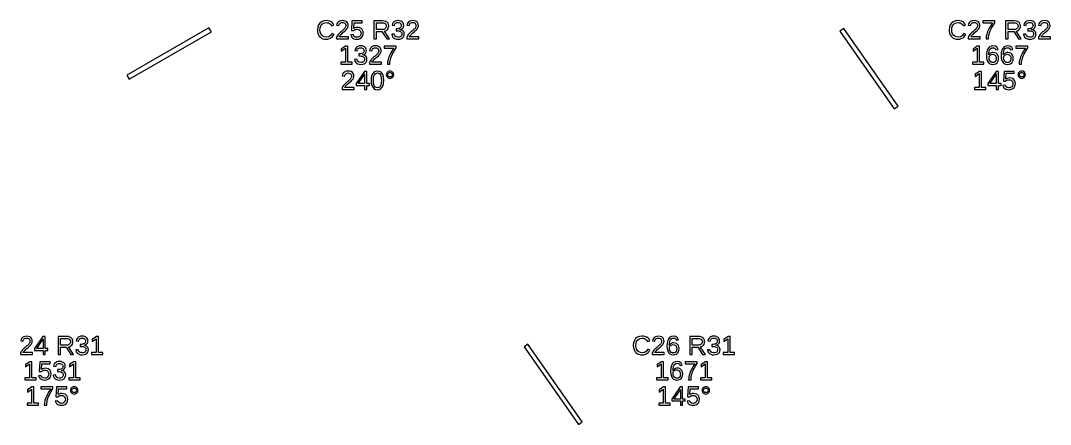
# Model space of a CAD drawing. Extents: x 206 to 2890, y 20 to 453.
# Drawn here: x 2564 to 2890, y 25 to 152.9 of the extents above; entities that cross this region are included whole.
import ezdxf

# ---------------------------------------------------------------- set-up
doc = ezdxf.new("R2010")
doc.units = 0
doc.layers.get('0').update_dxf_attribs({"linetype": 'CONTINUOUS'})

msp = doc.modelspace()

# ---------------------------------------------------------------- linework, layer by layer
for points in [[(2624.38, 149.35), (2623.62, 150.65), (2597.64, 135.65), (2598.39, 134.35)], [(2661.31, 147.093), (2661.81, 147.222), (2662.26, 147.437), (2662.66, 147.734), (2662.99, 148.109), (2663.26, 148.564), (2662.62, 148.881), (2662.15, 148.219), (2661.55, 147.821), (2660.81, 147.689), (2660.23, 147.76), (2659.73, 147.974), (2659.32, 148.33), (2659.01, 148.803), (2658.83, 149.368), (2658.77, 150.024), (2658.83, 150.685), (2659, 151.244), (2659.3, 151.703), (2659.7, 152.043), (2660.19, 152.247), (2660.78, 152.315), (2661.16, 152.286), (2661.51, 152.198), (2661.83, 152.051), (2662.09, 151.848), (2662.31, 151.593), (2662.47, 151.286), (2663.2, 151.53), (2662.97, 151.961), (2662.67, 152.315), (2662.3, 152.592), (2661.86, 152.791), (2661.35, 152.91), (2660.77, 152.95), (2659.96, 152.863), (2659.28, 152.604), (2658.72, 152.173), (2658.31, 151.589), (2658.06, 150.873), (2657.98, 150.024), (2658.02, 149.441), (2658.13, 148.913), (2658.31, 148.44), (2658.56, 148.028), (2658.89, 147.685), (2659.27, 147.41), (2659.72, 147.21), (2660.22, 147.09), (2660.77, 147.05)], [(2667.79, 147.754), (2664.8, 147.754), (2664.9, 147.946), (2665.03, 148.144), (2665.2, 148.346), (2665.4, 148.559), (2665.65, 148.789), (2665.94, 149.036), (2666.45, 149.457), (2666.83, 149.797), (2667.09, 150.057), (2667.28, 150.277), (2667.43, 150.496), (2667.55, 150.716), (2667.63, 150.936), (2667.68, 151.157), (2667.7, 151.379), (2667.65, 151.843), (2667.49, 152.23), (2667.23, 152.541), (2666.88, 152.768), (2666.43, 152.904), (2665.9, 152.95), (2665.41, 152.905), (2664.98, 152.769), (2664.61, 152.543), (2664.32, 152.24), (2664.13, 151.876), (2664.02, 151.448), (2664.77, 151.379), (2664.84, 151.663), (2664.96, 151.901), (2665.13, 152.093), (2665.35, 152.235), (2665.61, 152.319), (2665.9, 152.348), (2666.2, 152.319), (2666.46, 152.232), (2666.67, 152.087), (2666.82, 151.89), (2666.92, 151.646), (2666.95, 151.355), (2666.93, 151.13), (2666.87, 150.921), (2666.79, 150.728), (2666.67, 150.547), (2666.53, 150.37), (2666.36, 150.199), (2666.18, 150.031), (2665.99, 149.863), (2665.78, 149.695), (2665.56, 149.522), (2665.35, 149.34), (2665.13, 149.148), (2664.91, 148.943), (2664.7, 148.724), (2664.5, 148.488), (2664.31, 148.233), (2664.14, 147.953), (2663.99, 147.648), (2663.99, 147.132), (2667.79, 147.132)], [(2671.05, 147.108), (2671.55, 147.282), (2671.95, 147.571), (2672.25, 147.961), (2672.43, 148.437), (2672.49, 148.999), (2672.44, 149.497), (2672.27, 149.929), (2671.99, 150.293), (2671.62, 150.569), (2671.17, 150.734), (2670.64, 150.789), (2670.19, 150.749), (2669.8, 150.627), (2669.46, 150.423), (2669.57, 152.242), (2672.16, 152.242), (2672.16, 152.864), (2668.9, 152.864), (2668.71, 149.78), (2669.42, 149.78), (2669.6, 149.915), (2669.77, 150.021), (2669.94, 150.098), (2670.11, 150.15), (2670.3, 150.181), (2670.49, 150.191), (2670.84, 150.154), (2671.15, 150.043), (2671.4, 149.858), (2671.58, 149.612), (2671.69, 149.321), (2671.73, 148.983), (2671.69, 148.597), (2671.58, 148.271), (2671.4, 148.004), (2671.15, 147.806), (2670.84, 147.688), (2670.47, 147.648), (2669.91, 147.743), (2669.52, 148.026), (2669.28, 148.499), (2668.54, 148.413), (2668.67, 148.006), (2668.88, 147.668), (2669.16, 147.4), (2669.53, 147.206), (2669.96, 147.089), (2670.46, 147.05)], [(2676.62, 149.512), (2678.4, 149.512), (2679.89, 147.132), (2680.79, 147.132), (2679.16, 149.601), (2679.57, 149.713), (2679.91, 149.896), (2680.19, 150.151), (2680.4, 150.463), (2680.52, 150.821), (2680.56, 151.225), (2680.5, 151.702), (2680.33, 152.104), (2680.03, 152.431), (2679.63, 152.672), (2679.14, 152.816), (2678.54, 152.864), (2675.84, 152.864), (2675.84, 147.132), (2676.62, 147.132)], [(2676.62, 150.126), (2676.62, 152.242), (2678.46, 152.242), (2678.85, 152.213), (2679.18, 152.125), (2679.44, 151.979), (2679.63, 151.778), (2679.74, 151.524), (2679.78, 151.217), (2679.74, 150.898), (2679.63, 150.63), (2679.44, 150.413), (2679.19, 150.254), (2678.87, 150.158), (2678.49, 150.126)], [(2684.07, 147.099), (2684.56, 147.244), (2684.94, 147.486), (2685.22, 147.816), (2685.39, 148.225), (2685.44, 148.714), (2685.4, 149.06), (2685.28, 149.363), (2685.09, 149.626), (2684.82, 149.835), (2684.48, 149.978), (2684.08, 150.057), (2684.08, 150.073), (2684.44, 150.179), (2684.74, 150.335), (2684.98, 150.539), (2685.15, 150.791), (2685.25, 151.089), (2685.29, 151.432), (2685.23, 151.875), (2685.07, 152.247), (2684.81, 152.549), (2684.45, 152.772), (2684, 152.905), (2683.47, 152.95), (2682.97, 152.906), (2682.54, 152.774), (2682.17, 152.555), (2681.89, 152.258), (2681.69, 151.892), (2681.59, 151.457), (2682.33, 151.4), (2682.39, 151.678), (2682.5, 151.911), (2682.68, 152.099), (2682.89, 152.237), (2683.16, 152.32), (2683.46, 152.348), (2683.78, 152.318), (2684.05, 152.229), (2684.26, 152.081), (2684.41, 151.882), (2684.5, 151.64), (2684.53, 151.355), (2684.5, 151.068), (2684.39, 150.826), (2684.2, 150.629), (2683.95, 150.483), (2683.64, 150.395), (2683.27, 150.366), (2682.87, 150.366), (2682.87, 149.731), (2683.28, 149.731), (2683.7, 149.702), (2684.05, 149.615), (2684.32, 149.469), (2684.52, 149.271), (2684.64, 149.028), (2684.68, 148.739), (2684.65, 148.41), (2684.54, 148.14), (2684.37, 147.929), (2684.13, 147.778), (2683.84, 147.687), (2683.5, 147.656), (2682.87, 147.769), (2682.45, 148.108), (2682.25, 148.674), (2681.49, 148.604), (2681.6, 148.134), (2681.81, 147.746), (2682.11, 147.443), (2682.49, 147.225), (2682.96, 147.094), (2683.5, 147.05)], [(2690.03, 147.754), (2687.03, 147.754), (2687.13, 147.946), (2687.27, 148.144), (2687.43, 148.346), (2687.64, 148.559), (2687.89, 148.789), (2688.18, 149.036), (2688.68, 149.457), (2689.07, 149.797), (2689.33, 150.057), (2689.51, 150.277), (2689.67, 150.496), (2689.78, 150.716), (2689.87, 150.936), (2689.92, 151.157), (2689.94, 151.379), (2689.88, 151.843), (2689.73, 152.23), (2689.47, 152.541), (2689.12, 152.768), (2688.67, 152.904), (2688.14, 152.95), (2687.64, 152.905), (2687.21, 152.769), (2686.85, 152.543), (2686.56, 152.24), (2686.36, 151.876), (2686.26, 151.448), (2687.01, 151.379), (2687.07, 151.663), (2687.19, 151.901), (2687.37, 152.093), (2687.59, 152.235), (2687.84, 152.319), (2688.14, 152.348), (2688.44, 152.319), (2688.7, 152.232), (2688.91, 152.087), (2689.06, 151.89), (2689.15, 151.646), (2689.18, 151.355), (2689.17, 151.13), (2689.11, 150.921), (2689.02, 150.728), (2688.9, 150.547), (2688.76, 150.37), (2688.6, 150.199), (2688.42, 150.031), (2688.23, 149.863), (2688.02, 149.695), (2687.8, 149.522), (2687.58, 149.34), (2687.36, 149.148), (2687.15, 148.943), (2686.94, 148.724), (2686.74, 148.488), (2686.55, 148.233), (2686.38, 147.953), (2686.23, 147.648), (2686.23, 147.132), (2690.03, 147.132)], [(2841.82, 125.856), (2824.61, 150.43), (2823.39, 149.57), (2840.59, 124.995)], [(2861.31, 147.093), (2861.81, 147.222), (2862.26, 147.437), (2862.66, 147.734), (2862.99, 148.109), (2863.26, 148.564), (2862.62, 148.881), (2862.15, 148.219), (2861.55, 147.821), (2860.81, 147.689), (2860.23, 147.76), (2859.73, 147.974), (2859.32, 148.33), (2859.01, 148.803), (2858.83, 149.368), (2858.77, 150.024), (2858.83, 150.685), (2859, 151.244), (2859.3, 151.703), (2859.7, 152.043), (2860.19, 152.247), (2860.78, 152.315), (2861.16, 152.286), (2861.51, 152.198), (2861.83, 152.051), (2862.09, 151.848), (2862.31, 151.593), (2862.47, 151.286), (2863.2, 151.53), (2862.97, 151.961), (2862.67, 152.315), (2862.3, 152.592), (2861.86, 152.791), (2861.35, 152.91), (2860.77, 152.95), (2859.96, 152.863), (2859.28, 152.604), (2858.72, 152.173), (2858.31, 151.589), (2858.06, 150.873), (2857.98, 150.024), (2858.02, 149.441), (2858.13, 148.913), (2858.31, 148.44), (2858.56, 148.028), (2858.89, 147.685), (2859.27, 147.41), (2859.72, 147.21), (2860.22, 147.09), (2860.77, 147.05)], [(2867.79, 147.754), (2864.8, 147.754), (2864.9, 147.946), (2865.03, 148.144), (2865.2, 148.346), (2865.4, 148.559), (2865.65, 148.789), (2865.94, 149.036), (2866.45, 149.457), (2866.83, 149.797), (2867.09, 150.057), (2867.28, 150.277), (2867.43, 150.496), (2867.55, 150.716), (2867.63, 150.936), (2867.68, 151.157), (2867.7, 151.379), (2867.65, 151.843), (2867.49, 152.23), (2867.23, 152.541), (2866.88, 152.768), (2866.43, 152.904), (2865.9, 152.95), (2865.41, 152.905), (2864.98, 152.769), (2864.61, 152.543), (2864.32, 152.24), (2864.13, 151.876), (2864.02, 151.448), (2864.77, 151.379), (2864.84, 151.663), (2864.96, 151.901), (2865.13, 152.093), (2865.35, 152.235), (2865.61, 152.319), (2865.9, 152.348), (2866.2, 152.319), (2866.46, 152.232), (2866.67, 152.087), (2866.82, 151.89), (2866.92, 151.646), (2866.95, 151.355), (2866.93, 151.13), (2866.87, 150.921), (2866.79, 150.728), (2866.67, 150.547), (2866.53, 150.37), (2866.36, 150.199), (2866.18, 150.031), (2865.99, 149.863), (2865.78, 149.695), (2865.56, 149.522), (2865.35, 149.34), (2865.13, 149.148), (2864.91, 148.943), (2864.7, 148.724), (2864.5, 148.488), (2864.31, 148.233), (2864.14, 147.953), (2863.99, 147.648), (2863.99, 147.132), (2867.79, 147.132)], [(2870.48, 147.655), (2870.54, 148.166), (2870.64, 148.665), (2870.78, 149.161), (2870.96, 149.662), (2871.18, 150.167), (2871.48, 150.739), (2871.89, 151.44), (2872.42, 152.27), (2872.42, 152.864), (2868.63, 152.864), (2868.63, 152.242), (2871.72, 152.242), (2871.06, 151.228), (2870.54, 150.295), (2870.16, 149.445), (2869.9, 148.648), (2869.74, 147.877), (2869.69, 147.132), (2870.46, 147.132)], [(2876.62, 149.512), (2878.4, 149.512), (2879.89, 147.132), (2880.79, 147.132), (2879.16, 149.601), (2879.57, 149.713), (2879.91, 149.896), (2880.19, 150.151), (2880.4, 150.463), (2880.52, 150.821), (2880.56, 151.225), (2880.5, 151.702), (2880.33, 152.104), (2880.03, 152.431), (2879.63, 152.672), (2879.14, 152.816), (2878.54, 152.864), (2875.84, 152.864), (2875.84, 147.132), (2876.62, 147.132)], [(2876.62, 150.126), (2876.62, 152.242), (2878.46, 152.242), (2878.85, 152.213), (2879.18, 152.125), (2879.44, 151.979), (2879.63, 151.778), (2879.74, 151.524), (2879.78, 151.217), (2879.74, 150.898), (2879.63, 150.63), (2879.44, 150.413), (2879.19, 150.254), (2878.87, 150.158), (2878.49, 150.126)], [(2884.07, 147.099), (2884.56, 147.244), (2884.94, 147.486), (2885.22, 147.816), (2885.39, 148.225), (2885.44, 148.714), (2885.4, 149.06), (2885.28, 149.363), (2885.09, 149.626), (2884.82, 149.835), (2884.48, 149.978), (2884.08, 150.057), (2884.08, 150.073), (2884.44, 150.179), (2884.74, 150.335), (2884.98, 150.539), (2885.15, 150.791), (2885.25, 151.089), (2885.29, 151.432), (2885.23, 151.875), (2885.07, 152.247), (2884.81, 152.549), (2884.45, 152.772), (2884, 152.905), (2883.47, 152.95), (2882.97, 152.906), (2882.54, 152.774), (2882.17, 152.555), (2881.89, 152.258), (2881.69, 151.892), (2881.59, 151.457), (2882.33, 151.4), (2882.39, 151.678), (2882.5, 151.911), (2882.68, 152.099), (2882.89, 152.237), (2883.16, 152.32), (2883.46, 152.348), (2883.78, 152.318), (2884.05, 152.229), (2884.26, 152.081), (2884.41, 151.882), (2884.5, 151.64), (2884.53, 151.355), (2884.5, 151.068), (2884.39, 150.826), (2884.2, 150.629), (2883.95, 150.483), (2883.64, 150.395), (2883.27, 150.366), (2882.87, 150.366), (2882.87, 149.731), (2883.28, 149.731), (2883.7, 149.702), (2884.05, 149.615), (2884.32, 149.469), (2884.52, 149.271), (2884.64, 149.028), (2884.68, 148.739), (2884.65, 148.41), (2884.54, 148.14), (2884.37, 147.929), (2884.13, 147.778), (2883.84, 147.687), (2883.5, 147.656), (2882.87, 147.769), (2882.45, 148.108), (2882.25, 148.674), (2881.49, 148.604), (2881.6, 148.134), (2881.81, 147.746), (2882.11, 147.443), (2882.49, 147.225), (2882.96, 147.094), (2883.5, 147.05)], [(2890.03, 147.754), (2887.03, 147.754), (2887.13, 147.946), (2887.27, 148.144), (2887.43, 148.346), (2887.64, 148.559), (2887.89, 148.789), (2888.18, 149.036), (2888.68, 149.457), (2889.07, 149.797), (2889.33, 150.057), (2889.51, 150.277), (2889.67, 150.496), (2889.78, 150.716), (2889.87, 150.936), (2889.92, 151.157), (2889.94, 151.379), (2889.88, 151.843), (2889.73, 152.23), (2889.47, 152.541), (2889.12, 152.768), (2888.67, 152.904), (2888.14, 152.95), (2887.64, 152.905), (2887.21, 152.769), (2886.85, 152.543), (2886.56, 152.24), (2886.36, 151.876), (2886.26, 151.448), (2887.01, 151.379), (2887.07, 151.663), (2887.19, 151.901), (2887.37, 152.093), (2887.59, 152.235), (2887.84, 152.319), (2888.14, 152.348), (2888.44, 152.319), (2888.7, 152.232), (2888.91, 152.087), (2889.06, 151.89), (2889.15, 151.646), (2889.18, 151.355), (2889.17, 151.13), (2889.11, 150.921), (2889.02, 150.728), (2888.9, 150.547), (2888.76, 150.37), (2888.6, 150.199), (2888.42, 150.031), (2888.23, 149.863), (2888.02, 149.695), (2887.8, 149.522), (2887.58, 149.34), (2887.36, 149.148), (2887.15, 148.943), (2886.94, 148.724), (2886.74, 148.488), (2886.55, 148.233), (2886.38, 147.953), (2886.23, 147.648), (2886.23, 147.132), (2890.03, 147.132)], [(2668.96, 139.754), (2667.56, 139.754), (2667.56, 144.864), (2666.89, 144.864), (2665.53, 143.933), (2665.53, 143.241), (2666.83, 144.165), (2666.83, 139.754), (2665.37, 139.754), (2665.37, 139.132), (2668.96, 139.132)], [(2672.26, 139.099), (2672.74, 139.244), (2673.13, 139.486), (2673.41, 139.816), (2673.58, 140.225), (2673.63, 140.714), (2673.59, 141.06), (2673.47, 141.363), (2673.28, 141.626), (2673.01, 141.835), (2672.67, 141.978), (2672.27, 142.057), (2672.27, 142.073), (2672.63, 142.179), (2672.93, 142.335), (2673.17, 142.539), (2673.34, 142.791), (2673.44, 143.089), (2673.47, 143.432), (2673.42, 143.875), (2673.26, 144.247), (2673, 144.549), (2672.64, 144.772), (2672.19, 144.905), (2671.66, 144.95), (2671.16, 144.906), (2670.73, 144.774), (2670.36, 144.555), (2670.08, 144.258), (2669.88, 143.892), (2669.78, 143.457), (2670.52, 143.4), (2670.58, 143.678), (2670.69, 143.911), (2670.86, 144.099), (2671.08, 144.237), (2671.35, 144.32), (2671.65, 144.348), (2671.97, 144.318), (2672.24, 144.229), (2672.45, 144.081), (2672.6, 143.882), (2672.69, 143.64), (2672.72, 143.355), (2672.69, 143.068), (2672.57, 142.826), (2672.39, 142.629), (2672.14, 142.483), (2671.83, 142.395), (2671.46, 142.366), (2671.06, 142.366), (2671.06, 141.731), (2671.47, 141.731), (2671.89, 141.702), (2672.24, 141.615), (2672.51, 141.469), (2672.71, 141.271), (2672.83, 141.028), (2672.87, 140.739), (2672.84, 140.41), (2672.73, 140.14), (2672.56, 139.929), (2672.32, 139.778), (2672.03, 139.687), (2671.69, 139.656), (2671.06, 139.769), (2670.64, 140.108), (2670.44, 140.674), (2669.68, 140.604), (2669.79, 140.134), (2670, 139.746), (2670.3, 139.443), (2670.68, 139.225), (2671.15, 139.094), (2671.69, 139.05)], [(2678.22, 139.754), (2675.22, 139.754), (2675.32, 139.946), (2675.46, 140.144), (2675.62, 140.346), (2675.83, 140.559), (2676.08, 140.789), (2676.37, 141.036), (2676.87, 141.457), (2677.26, 141.797), (2677.52, 142.057), (2677.7, 142.277), (2677.85, 142.496), (2677.97, 142.716), (2678.06, 142.936), (2678.11, 143.157), (2678.13, 143.379), (2678.07, 143.843), (2677.92, 144.23), (2677.66, 144.541), (2677.3, 144.768), (2676.86, 144.904), (2676.33, 144.95), (2675.83, 144.905), (2675.4, 144.769), (2675.04, 144.543), (2674.75, 144.24), (2674.55, 143.876), (2674.45, 143.448), (2675.2, 143.379), (2675.26, 143.663), (2675.38, 143.901), (2675.56, 144.093), (2675.78, 144.235), (2676.03, 144.319), (2676.33, 144.348), (2676.63, 144.319), (2676.89, 144.232), (2677.1, 144.087), (2677.25, 143.89), (2677.34, 143.646), (2677.37, 143.355), (2677.36, 143.13), (2677.3, 142.921), (2677.21, 142.728), (2677.09, 142.547), (2676.95, 142.37), (2676.79, 142.199), (2676.61, 142.031), (2676.42, 141.863), (2676.21, 141.695), (2675.99, 141.522), (2675.77, 141.34), (2675.55, 141.148), (2675.34, 140.943), (2675.13, 140.724), (2674.93, 140.488), (2674.74, 140.233), (2674.57, 139.953), (2674.42, 139.648), (2674.42, 139.132), (2678.22, 139.132)], [(2680.9, 139.655), (2680.97, 140.166), (2681.07, 140.665), (2681.21, 141.161), (2681.39, 141.662), (2681.61, 142.167), (2681.91, 142.739), (2682.32, 143.44), (2682.85, 144.27), (2682.85, 144.864), (2679.06, 144.864), (2679.06, 144.242), (2682.14, 144.242), (2681.48, 143.228), (2680.97, 142.295), (2680.59, 141.445), (2680.33, 140.648), (2680.17, 139.877), (2680.12, 139.132), (2680.88, 139.132)], [(2868.96, 139.754), (2867.56, 139.754), (2867.56, 144.864), (2866.89, 144.864), (2865.53, 143.933), (2865.53, 143.241), (2866.83, 144.165), (2866.83, 139.754), (2865.37, 139.754), (2865.37, 139.132), (2868.96, 139.132)], [(2872.32, 139.108), (2872.77, 139.283), (2873.14, 139.575), (2873.41, 139.967), (2873.58, 140.445), (2873.63, 141.007), (2873.58, 141.528), (2873.43, 141.973), (2873.17, 142.342), (2872.82, 142.618), (2872.4, 142.783), (2871.91, 142.838), (2871.61, 142.817), (2871.33, 142.752), (2871.08, 142.645), (2870.86, 142.496), (2870.67, 142.309), (2870.52, 142.081), (2870.56, 142.761), (2870.67, 143.325), (2870.86, 143.772), (2871.12, 144.096), (2871.44, 144.291), (2871.83, 144.356), (2872.26, 144.278), (2872.57, 144.045), (2872.78, 143.656), (2873.47, 143.782), (2873.14, 144.431), (2872.6, 144.82), (2871.84, 144.95), (2871.23, 144.861), (2870.73, 144.595), (2870.32, 144.152), (2870.03, 143.544), (2869.85, 142.782), (2869.79, 141.866), (2869.85, 141.022), (2870.02, 140.323), (2870.3, 139.77), (2870.69, 139.37), (2871.19, 139.13), (2871.78, 139.05)], [(2876.95, 139.108), (2877.41, 139.283), (2877.78, 139.575), (2878.05, 139.967), (2878.21, 140.445), (2878.27, 141.007), (2878.22, 141.528), (2878.06, 141.973), (2877.8, 142.342), (2877.46, 142.618), (2877.04, 142.783), (2876.54, 142.838), (2876.24, 142.817), (2875.97, 142.752), (2875.71, 142.645), (2875.49, 142.496), (2875.3, 142.309), (2875.15, 142.081), (2875.19, 142.761), (2875.3, 143.325), (2875.5, 143.772), (2875.76, 144.096), (2876.08, 144.291), (2876.47, 144.356), (2876.89, 144.278), (2877.21, 144.045), (2877.41, 143.656), (2878.11, 143.782), (2877.78, 144.431), (2877.23, 144.82), (2876.47, 144.95), (2875.87, 144.861), (2875.36, 144.595), (2874.96, 144.152), (2874.66, 143.544), (2874.48, 142.782), (2874.42, 141.866), (2874.48, 141.022), (2874.65, 140.323), (2874.94, 139.77), (2875.33, 139.37), (2875.82, 139.13), (2876.42, 139.05)], [(2880.9, 139.655), (2880.97, 140.166), (2881.07, 140.665), (2881.21, 141.161), (2881.39, 141.662), (2881.61, 142.167), (2881.91, 142.739), (2882.32, 143.44), (2882.85, 144.27), (2882.85, 144.864), (2879.06, 144.864), (2879.06, 144.242), (2882.14, 144.242), (2881.48, 143.228), (2880.97, 142.295), (2880.59, 141.445), (2880.33, 140.648), (2880.17, 139.877), (2880.12, 139.132), (2880.88, 139.132)], [(2871.44, 139.687), (2871.16, 139.828), (2870.92, 140.063), (2870.74, 140.372), (2870.63, 140.734), (2870.59, 141.15), (2870.63, 141.474), (2870.73, 141.749), (2870.91, 141.974), (2871.14, 142.14), (2871.41, 142.239), (2871.73, 142.273), (2872.07, 142.235), (2872.35, 142.122), (2872.58, 141.935), (2872.75, 141.678), (2872.86, 141.358), (2872.89, 140.975), (2872.86, 140.589), (2872.76, 140.263), (2872.59, 139.996), (2872.36, 139.798), (2872.09, 139.68), (2871.76, 139.64)], [(2876.07, 139.687), (2875.79, 139.828), (2875.55, 140.063), (2875.37, 140.372), (2875.26, 140.734), (2875.22, 141.15), (2875.26, 141.474), (2875.36, 141.749), (2875.54, 141.974), (2875.77, 142.14), (2876.05, 142.239), (2876.37, 142.273), (2876.7, 142.235), (2876.99, 142.122), (2877.22, 141.935), (2877.39, 141.678), (2877.49, 141.358), (2877.52, 140.975), (2877.49, 140.589), (2877.39, 140.263), (2877.22, 139.996), (2877, 139.798), (2876.72, 139.68), (2876.39, 139.64)], [(2669.6, 131.754), (2666.61, 131.754), (2666.71, 131.946), (2666.84, 132.144), (2667.01, 132.346), (2667.21, 132.559), (2667.46, 132.789), (2667.75, 133.036), (2668.26, 133.457), (2668.64, 133.797), (2668.9, 134.057), (2669.09, 134.277), (2669.24, 134.496), (2669.36, 134.716), (2669.44, 134.936), (2669.49, 135.157), (2669.51, 135.379), (2669.46, 135.843), (2669.3, 136.23), (2669.04, 136.541), (2668.69, 136.768), (2668.24, 136.904), (2667.71, 136.95), (2667.21, 136.905), (2666.78, 136.769), (2666.42, 136.543), (2666.13, 136.24), (2665.93, 135.876), (2665.83, 135.448), (2666.58, 135.379), (2666.65, 135.663), (2666.76, 135.901), (2666.94, 136.093), (2667.16, 136.235), (2667.42, 136.319), (2667.71, 136.348), (2668.01, 136.319), (2668.27, 136.232), (2668.48, 136.087), (2668.63, 135.89), (2668.72, 135.646), (2668.75, 135.355), (2668.74, 135.13), (2668.68, 134.921), (2668.59, 134.728), (2668.48, 134.547), (2668.34, 134.37), (2668.17, 134.199), (2667.99, 134.031), (2667.8, 133.863), (2667.59, 133.695), (2667.37, 133.522), (2667.16, 133.34), (2666.94, 133.148), (2666.72, 132.943), (2666.51, 132.724), (2666.31, 132.488), (2666.12, 132.233), (2665.95, 131.953), (2665.8, 131.648), (2665.8, 131.132), (2669.6, 131.132)], [(2677.56, 131.134), (2678.06, 131.387), (2678.45, 131.807), (2678.73, 132.387), (2678.9, 133.118), (2678.96, 134), (2678.91, 134.894), (2678.75, 135.629), (2678.48, 136.205), (2678.1, 136.619), (2677.6, 136.867), (2676.98, 136.95), (2676.35, 136.868), (2675.84, 136.623), (2675.46, 136.213), (2675.19, 135.64), (2675.03, 134.902), (2674.98, 134), (2675.03, 133.114), (2675.2, 132.382), (2675.47, 131.803), (2675.86, 131.385), (2676.35, 131.134), (2676.96, 131.05)], [(2681.25, 134.668), (2681.53, 134.781), (2681.77, 134.968), (2681.96, 135.21), (2682.08, 135.484), (2682.12, 135.79), (2682.08, 136.097), (2681.97, 136.371), (2681.78, 136.612), (2681.53, 136.8), (2681.26, 136.912), (2680.95, 136.95), (2680.64, 136.912), (2680.36, 136.798), (2680.12, 136.608), (2679.93, 136.365), (2679.82, 136.093), (2679.78, 135.79), (2679.82, 135.488), (2679.93, 135.215), (2680.13, 134.972), (2680.37, 134.783), (2680.64, 134.669), (2680.95, 134.631)], [(2881.25, 134.668), (2881.53, 134.781), (2881.77, 134.968), (2881.96, 135.21), (2882.08, 135.484), (2882.12, 135.79), (2882.08, 136.097), (2881.97, 136.371), (2881.78, 136.612), (2881.53, 136.8), (2881.26, 136.912), (2880.95, 136.95), (2880.64, 136.912), (2880.36, 136.798), (2880.12, 136.608), (2879.93, 136.365), (2879.82, 136.093), (2879.78, 135.79), (2879.82, 135.488), (2879.93, 135.215), (2880.13, 134.972), (2880.37, 134.783), (2880.64, 134.669), (2880.95, 134.631)], [(2673.6, 132.429), (2674.41, 132.429), (2674.41, 133.007), (2673.6, 133.007), (2673.6, 136.864), (2672.83, 136.864), (2670.21, 132.999), (2670.21, 132.429), (2672.91, 132.429), (2672.91, 131.132), (2673.6, 131.132)], [(2670.88, 133.007), (2670.95, 133.089), (2671.17, 133.39), (2672.64, 135.554), (2672.68, 135.618), (2672.73, 135.708), (2672.8, 135.823), (2672.86, 135.932), (2672.89, 136.004), (2672.91, 136.038), (2672.91, 133.007)], [(2676.57, 131.711), (2676.25, 131.9), (2676.02, 132.214), (2675.85, 132.664), (2675.75, 133.259), (2675.72, 134), (2675.75, 134.759), (2675.85, 135.362), (2676.01, 135.806), (2676.25, 136.112), (2676.57, 136.295), (2676.98, 136.356), (2677.38, 136.294), (2677.7, 136.108), (2677.93, 135.798), (2678.09, 135.351), (2678.18, 134.751), (2678.22, 134), (2678.18, 133.271), (2678.08, 132.68), (2677.91, 132.226), (2677.68, 131.905), (2677.36, 131.712), (2676.97, 131.648)], [(2680.76, 135.082), (2680.59, 135.154), (2680.44, 135.274), (2680.32, 135.427), (2680.25, 135.599), (2680.23, 135.79), (2680.25, 135.981), (2680.32, 136.154), (2680.44, 136.307), (2680.59, 136.427), (2680.76, 136.499), (2680.95, 136.523), (2681.14, 136.499), (2681.31, 136.429), (2681.46, 136.311), (2681.58, 136.159), (2681.65, 135.986), (2681.67, 135.79), (2681.65, 135.597), (2681.58, 135.424), (2681.46, 135.271), (2681.31, 135.153), (2681.14, 135.082), (2680.95, 135.058)], [(2869.61, 131.754), (2868.21, 131.754), (2868.21, 136.864), (2867.54, 136.864), (2866.18, 135.933), (2866.18, 135.241), (2867.48, 136.165), (2867.48, 131.754), (2866.02, 131.754), (2866.02, 131.132), (2869.61, 131.132)], [(2873.6, 132.429), (2874.41, 132.429), (2874.41, 133.007), (2873.6, 133.007), (2873.6, 136.864), (2872.83, 136.864), (2870.21, 132.999), (2870.21, 132.429), (2872.91, 132.429), (2872.91, 131.132), (2873.6, 131.132)], [(2870.88, 133.007), (2870.95, 133.089), (2871.17, 133.39), (2872.64, 135.554), (2872.68, 135.618), (2872.73, 135.708), (2872.8, 135.823), (2872.86, 135.932), (2872.89, 136.004), (2872.91, 136.038), (2872.91, 133.007)], [(2877.49, 131.108), (2877.99, 131.282), (2878.4, 131.571), (2878.7, 131.961), (2878.88, 132.437), (2878.94, 132.999), (2878.88, 133.497), (2878.71, 133.929), (2878.43, 134.293), (2878.06, 134.569), (2877.61, 134.734), (2877.08, 134.789), (2876.64, 134.749), (2876.24, 134.627), (2875.9, 134.423), (2876.01, 136.242), (2878.6, 136.242), (2878.6, 136.864), (2875.34, 136.864), (2875.15, 133.78), (2875.87, 133.78), (2876.04, 133.915), (2876.21, 134.021), (2876.38, 134.098), (2876.56, 134.15), (2876.74, 134.181), (2876.93, 134.191), (2877.29, 134.154), (2877.59, 134.043), (2877.84, 133.858), (2878.03, 133.612), (2878.14, 133.321), (2878.17, 132.983), (2878.14, 132.597), (2878.03, 132.271), (2877.84, 132.004), (2877.59, 131.806), (2877.28, 131.688), (2876.92, 131.648), (2876.36, 131.743), (2875.96, 132.026), (2875.73, 132.499), (2874.98, 132.413), (2875.11, 132.006), (2875.32, 131.668), (2875.61, 131.4), (2875.97, 131.206), (2876.4, 131.089), (2876.9, 131.05)], [(2880.76, 135.082), (2880.59, 135.154), (2880.44, 135.274), (2880.32, 135.427), (2880.25, 135.599), (2880.23, 135.79), (2880.25, 135.981), (2880.32, 136.154), (2880.44, 136.307), (2880.59, 136.427), (2880.76, 136.499), (2880.95, 136.523), (2881.14, 136.499), (2881.31, 136.429), (2881.46, 136.311), (2881.58, 136.159), (2881.65, 135.986), (2881.67, 135.79), (2881.65, 135.597), (2881.58, 135.424), (2881.46, 135.271), (2881.31, 135.153), (2881.14, 135.082), (2880.95, 135.058)], [(2567.79, 47.754), (2564.8, 47.754), (2564.9, 47.9464), (2565.03, 48.1437), (2565.2, 48.346), (2565.4, 48.5592), (2565.65, 48.7891), (2565.94, 49.0357), (2566.45, 49.4566), (2566.83, 49.797), (2567.09, 50.0569), (2567.28, 50.2767), (2567.43, 50.4964), (2567.55, 50.7161), (2567.63, 50.9363), (2567.68, 51.1573), (2567.7, 51.3793), (2567.65, 51.8429), (2567.49, 52.2301), (2567.23, 52.5409), (2566.88, 52.7681), (2566.43, 52.9044), (2565.9, 52.9498), (2565.41, 52.9046), (2564.98, 52.769), (2564.61, 52.5429), (2564.32, 52.2405), (2564.13, 51.8757), (2564.02, 51.4485), (2564.77, 51.3793), (2564.84, 51.663), (2564.96, 51.901), (2565.13, 52.0933), (2565.35, 52.2346), (2565.61, 52.3194), (2565.9, 52.3477), (2566.2, 52.3187), (2566.46, 52.2319), (2566.67, 52.0873), (2566.82, 51.8902), (2566.92, 51.646), (2566.95, 51.3549), (2566.93, 51.1297), (2566.87, 50.9209), (2566.79, 50.7283), (2566.67, 50.5465), (2566.53, 50.3702), (2566.36, 50.1993), (2566.18, 50.0312), (2565.99, 49.863), (2565.78, 49.6948), (2565.56, 49.5219), (2565.35, 49.3395), (2565.13, 49.1476), (2564.91, 48.9432), (2564.7, 48.7235), (2564.5, 48.4884), (2564.31, 48.2332), (2564.14, 47.9532), (2563.99, 47.6482), (2563.99, 47.1315), (2567.79, 47.1315)], [(2571.79, 48.4294), (2572.6, 48.4294), (2572.6, 49.0072), (2571.79, 49.0072), (2571.79, 52.8644), (2571.02, 52.8644), (2568.4, 48.9991), (2568.4, 48.4294), (2571.1, 48.4294), (2571.1, 47.1315), (2571.79, 47.1315)], [(2576.62, 49.5117), (2578.4, 49.5117), (2579.89, 47.1315), (2580.79, 47.1315), (2579.16, 49.6012), (2579.57, 49.7129), (2579.91, 49.896), (2580.19, 50.1505), (2580.4, 50.4634), (2580.52, 50.8214), (2580.56, 51.2247), (2580.5, 51.7023), (2580.33, 52.1044), (2580.03, 52.4311), (2579.63, 52.6718), (2579.14, 52.8163), (2578.54, 52.8644), (2575.84, 52.8644), (2575.84, 47.1315), (2576.62, 47.1315)], [(2576.62, 50.1261), (2576.62, 52.2419), (2578.46, 52.2419), (2578.85, 52.2127), (2579.18, 52.1253), (2579.44, 51.9795), (2579.63, 51.7781), (2579.74, 51.5238), (2579.78, 51.2166), (2579.74, 50.8976), (2579.63, 50.6298), (2579.44, 50.413), (2579.19, 50.2536), (2578.87, 50.158), (2578.49, 50.1261)], [(2584.07, 47.0985), (2584.56, 47.2437), (2584.94, 47.4855), (2585.22, 47.8155), (2585.39, 48.2251), (2585.44, 48.7143), (2585.4, 49.0597), (2585.28, 49.3635), (2585.09, 49.6257), (2584.82, 49.8345), (2584.48, 49.9783), (2584.08, 50.0569), (2584.08, 50.0732), (2584.44, 50.1792), (2584.74, 50.3345), (2584.98, 50.5391), (2585.15, 50.7911), (2585.25, 51.0888), (2585.29, 51.4322), (2585.23, 51.8746), (2585.07, 52.2468), (2584.81, 52.549), (2584.45, 52.7717), (2584, 52.9053), (2583.47, 52.9498), (2582.97, 52.906), (2582.54, 52.7744), (2582.17, 52.5552), (2581.89, 52.2577), (2581.69, 51.8915), (2581.59, 51.4566), (2582.33, 51.3996), (2582.39, 51.6781), (2582.5, 51.9114), (2582.68, 52.0995), (2582.89, 52.2374), (2583.16, 52.3201), (2583.46, 52.3477), (2583.78, 52.3181), (2584.05, 52.2292), (2584.26, 52.0812), (2584.41, 51.882), (2584.5, 51.6399), (2584.53, 51.3549), (2584.5, 51.068), (2584.39, 50.826), (2584.2, 50.6286), (2583.95, 50.4828), (2583.64, 50.3953), (2583.27, 50.3662), (2582.87, 50.3662), (2582.87, 49.7314), (2583.28, 49.7314), (2583.7, 49.7023), (2584.05, 49.6148), (2584.32, 49.469), (2584.52, 49.2712), (2584.64, 49.0278), (2584.68, 48.7387), (2584.65, 48.41), (2584.54, 48.1401), (2584.37, 47.929), (2584.13, 47.7775), (2583.84, 47.6867), (2583.5, 47.6564), (2582.87, 47.7694), (2582.45, 48.1085), (2582.25, 48.6736), (2581.49, 48.6044), (2581.6, 48.1336), (2581.81, 47.7464), (2582.11, 47.4428), (2582.49, 47.2247), (2582.96, 47.0938), (2583.5, 47.0502)], [(2590.04, 47.754), (2588.64, 47.754), (2588.64, 52.8644), (2587.97, 52.8644), (2586.61, 51.9327), (2586.61, 51.241), (2587.91, 52.1646), (2587.91, 47.754), (2586.45, 47.754), (2586.45, 47.1315), (2590.04, 47.1315)], [(2761.31, 47.0931), (2761.81, 47.2219), (2762.26, 47.4367), (2762.66, 47.7337), (2762.99, 48.1094), (2763.26, 48.5637), (2762.62, 48.8811), (2762.15, 48.2188), (2761.55, 47.8214), (2760.81, 47.6889), (2760.23, 47.7601), (2759.73, 47.9737), (2759.32, 48.3297), (2759.01, 48.8028), (2758.83, 49.3677), (2758.77, 50.0244), (2758.83, 50.6847), (2759, 51.2441), (2759.3, 51.7027), (2759.7, 52.0429), (2760.19, 52.2471), (2760.78, 52.3151), (2761.16, 52.2857), (2761.51, 52.1976), (2761.83, 52.0506), (2762.09, 51.8481), (2762.31, 51.5932), (2762.47, 51.2857), (2763.2, 51.5298), (2762.97, 51.9607), (2762.67, 52.3146), (2762.3, 52.5918), (2761.86, 52.7907), (2761.35, 52.9101), (2760.77, 52.9498), (2759.96, 52.8635), (2759.28, 52.6045), (2758.72, 52.1727), (2758.31, 51.5886), (2758.06, 50.8725), (2757.98, 50.0244), (2758.02, 49.4415), (2758.13, 48.9132), (2758.31, 48.4396), (2758.56, 48.0278), (2758.89, 47.6847), (2759.27, 47.4102), (2759.72, 47.2102), (2760.22, 47.0902), (2760.77, 47.0502)], [(2767.79, 47.754), (2764.8, 47.754), (2764.9, 47.9464), (2765.03, 48.1437), (2765.2, 48.346), (2765.4, 48.5592), (2765.65, 48.7891), (2765.94, 49.0357), (2766.45, 49.4566), (2766.83, 49.797), (2767.09, 50.0569), (2767.28, 50.2767), (2767.43, 50.4964), (2767.55, 50.7161), (2767.63, 50.9363), (2767.68, 51.1573), (2767.7, 51.3793), (2767.65, 51.8429), (2767.49, 52.2301), (2767.23, 52.5409), (2766.88, 52.7681), (2766.43, 52.9044), (2765.9, 52.9498), (2765.41, 52.9046), (2764.98, 52.769), (2764.61, 52.5429), (2764.32, 52.2405), (2764.13, 51.8757), (2764.02, 51.4485), (2764.77, 51.3793), (2764.84, 51.663), (2764.96, 51.901), (2765.13, 52.0933), (2765.35, 52.2346), (2765.61, 52.3194), (2765.9, 52.3477), (2766.2, 52.3187), (2766.46, 52.2319), (2766.67, 52.0873), (2766.82, 51.8902), (2766.92, 51.646), (2766.95, 51.3549), (2766.93, 51.1297), (2766.87, 50.9209), (2766.79, 50.7283), (2766.67, 50.5465), (2766.53, 50.3702), (2766.36, 50.1993), (2766.18, 50.0312), (2765.99, 49.863), (2765.78, 49.6948), (2765.56, 49.5219), (2765.35, 49.3395), (2765.13, 49.1476), (2764.91, 48.9432), (2764.7, 48.7235), (2764.5, 48.4884), (2764.31, 48.2332), (2764.14, 47.9532), (2763.99, 47.6482), (2763.99, 47.1315), (2767.79, 47.1315)], [(2771.16, 47.1085), (2771.61, 47.2834), (2771.98, 47.575), (2772.26, 47.9674), (2772.42, 48.4448), (2772.48, 49.0072), (2772.42, 49.528), (2772.27, 49.9729), (2772.01, 50.3418), (2771.66, 50.6175), (2771.24, 50.783), (2770.75, 50.8381), (2770.45, 50.8167), (2770.17, 50.7522), (2769.92, 50.6449), (2769.7, 50.4964), (2769.51, 50.3085), (2769.36, 50.0814), (2769.4, 50.7611), (2769.51, 51.3246), (2769.7, 51.7719), (2769.96, 52.0963), (2770.29, 52.2909), (2770.67, 52.3558), (2771.1, 52.278), (2771.42, 52.0448), (2771.62, 51.656), (2772.32, 51.7821), (2771.99, 52.4309), (2771.44, 52.8201), (2770.68, 52.9498), (2770.08, 52.8612), (2769.57, 52.5954), (2769.16, 52.1523), (2768.87, 51.5438), (2768.69, 50.7816), (2768.63, 49.8657), (2768.69, 49.0217), (2768.86, 48.3232), (2769.14, 47.7703), (2769.54, 47.3702), (2770.03, 47.1302), (2770.62, 47.0502)], [(2776.62, 49.5117), (2778.4, 49.5117), (2779.89, 47.1315), (2780.79, 47.1315), (2779.16, 49.6012), (2779.57, 49.7129), (2779.91, 49.896), (2780.19, 50.1505), (2780.4, 50.4634), (2780.52, 50.8214), (2780.56, 51.2247), (2780.5, 51.7023), (2780.33, 52.1044), (2780.03, 52.4311), (2779.63, 52.6718), (2779.14, 52.8163), (2778.54, 52.8644), (2775.84, 52.8644), (2775.84, 47.1315), (2776.62, 47.1315)], [(2776.62, 50.1261), (2776.62, 52.2419), (2778.46, 52.2419), (2778.85, 52.2127), (2779.18, 52.1253), (2779.44, 51.9795), (2779.63, 51.7781), (2779.74, 51.5238), (2779.78, 51.2166), (2779.74, 50.8976), (2779.63, 50.6298), (2779.44, 50.413), (2779.19, 50.2536), (2778.87, 50.158), (2778.49, 50.1261)], [(2784.07, 47.0985), (2784.56, 47.2437), (2784.94, 47.4855), (2785.22, 47.8155), (2785.39, 48.2251), (2785.44, 48.7143), (2785.4, 49.0597), (2785.28, 49.3635), (2785.09, 49.6257), (2784.82, 49.8345), (2784.48, 49.9783), (2784.08, 50.0569), (2784.08, 50.0732), (2784.44, 50.1792), (2784.74, 50.3345), (2784.98, 50.5391), (2785.15, 50.7911), (2785.25, 51.0888), (2785.29, 51.4322), (2785.23, 51.8746), (2785.07, 52.2468), (2784.81, 52.549), (2784.45, 52.7717), (2784, 52.9053), (2783.47, 52.9498), (2782.97, 52.906), (2782.54, 52.7744), (2782.17, 52.5552), (2781.89, 52.2577), (2781.69, 51.8915), (2781.59, 51.4566), (2782.33, 51.3996), (2782.39, 51.6781), (2782.5, 51.9114), (2782.68, 52.0995), (2782.89, 52.2374), (2783.16, 52.3201), (2783.46, 52.3477), (2783.78, 52.3181), (2784.05, 52.2292), (2784.26, 52.0812), (2784.41, 51.882), (2784.5, 51.6399), (2784.53, 51.3549), (2784.5, 51.068), (2784.39, 50.826), (2784.2, 50.6286), (2783.95, 50.4828), (2783.64, 50.3953), (2783.27, 50.3662), (2782.87, 50.3662), (2782.87, 49.7314), (2783.28, 49.7314), (2783.7, 49.7023), (2784.05, 49.6148), (2784.32, 49.469), (2784.52, 49.2712), (2784.64, 49.0278), (2784.68, 48.7387), (2784.65, 48.41), (2784.54, 48.1401), (2784.37, 47.929), (2784.13, 47.7775), (2783.84, 47.6867), (2783.5, 47.6564), (2782.87, 47.7694), (2782.45, 48.1085), (2782.25, 48.6736), (2781.49, 48.6044), (2781.6, 48.1336), (2781.81, 47.7464), (2782.11, 47.4428), (2782.49, 47.2247), (2782.96, 47.0938), (2783.5, 47.0502)], [(2790.04, 47.754), (2788.64, 47.754), (2788.64, 52.8644), (2787.97, 52.8644), (2786.61, 51.9327), (2786.61, 51.241), (2787.91, 52.1646), (2787.91, 47.754), (2786.45, 47.754), (2786.45, 47.1315), (2790.04, 47.1315)], [(2569.07, 49.0072), (2569.14, 49.0886), (2569.36, 49.3897), (2570.83, 51.5542), (2570.87, 51.6185), (2570.92, 51.708), (2570.99, 51.8228), (2571.05, 51.9317), (2571.08, 52.0036), (2571.1, 52.0384), (2571.1, 49.0072)], [(2741.82, 25.8556), (2724.61, 50.4302), (2723.39, 49.5698), (2740.59, 24.9953)], [(2770.28, 47.6872), (2770, 47.8282), (2769.76, 48.0633), (2769.58, 48.372), (2769.47, 48.7342), (2769.43, 49.1496), (2769.47, 49.4744), (2769.57, 49.7491), (2769.75, 49.9735), (2769.98, 50.1397), (2770.26, 50.2394), (2770.58, 50.2726), (2770.91, 50.2351), (2771.2, 50.1225), (2771.43, 49.9348), (2771.6, 49.6781), (2771.7, 49.358), (2771.73, 48.9747), (2771.7, 48.5893), (2771.6, 48.2631), (2771.43, 47.9961), (2771.2, 47.7984), (2770.93, 47.6797), (2770.6, 47.6401)], [(2568.96, 39.754), (2567.56, 39.754), (2567.56, 44.8644), (2566.89, 44.8644), (2565.53, 43.9327), (2565.53, 43.241), (2566.83, 44.1646), (2566.83, 39.754), (2565.37, 39.754), (2565.37, 39.1315), (2568.96, 39.1315)], [(2572.21, 39.108), (2572.7, 39.2816), (2573.11, 39.571), (2573.41, 39.9611), (2573.59, 40.4371), (2573.65, 40.9991), (2573.59, 41.4973), (2573.43, 41.9285), (2573.15, 42.2929), (2572.77, 42.5687), (2572.32, 42.7341), (2571.8, 42.7893), (2571.35, 42.7486), (2570.96, 42.6266), (2570.61, 42.4231), (2570.72, 44.2419), (2573.32, 44.2419), (2573.32, 44.8644), (2570.06, 44.8644), (2569.87, 41.7803), (2570.58, 41.7803), (2570.75, 41.915), (2570.92, 42.0208), (2571.09, 42.0976), (2571.27, 42.1496), (2571.45, 42.1808), (2571.65, 42.1912), (2572, 42.1541), (2572.3, 42.0429), (2572.55, 41.8576), (2572.74, 41.6121), (2572.85, 41.3205), (2572.89, 40.9828), (2572.85, 40.5974), (2572.74, 40.2712), (2572.56, 40.0042), (2572.3, 39.8065), (2572, 39.6878), (2571.63, 39.6482), (2571.07, 39.7427), (2570.68, 40.0262), (2570.44, 40.4986), (2569.7, 40.4132), (2569.83, 40.0059), (2570.03, 39.6682), (2570.32, 39.4001), (2570.68, 39.2057), (2571.12, 39.089), (2571.62, 39.0502)], [(2576.9, 39.0985), (2577.38, 39.2437), (2577.76, 39.4855), (2578.04, 39.8155), (2578.21, 40.2251), (2578.27, 40.7143), (2578.23, 41.0597), (2578.11, 41.3635), (2577.91, 41.6257), (2577.64, 41.8345), (2577.31, 41.9783), (2576.91, 42.0569), (2576.91, 42.0732), (2577.27, 42.1792), (2577.57, 42.3345), (2577.8, 42.5391), (2577.97, 42.7911), (2578.08, 43.0888), (2578.11, 43.4322), (2578.06, 43.8746), (2577.9, 44.2468), (2577.63, 44.549), (2577.27, 44.7717), (2576.82, 44.9053), (2576.29, 44.9498), (2575.8, 44.906), (2575.37, 44.7744), (2575, 44.5552), (2574.71, 44.2577), (2574.52, 43.8915), (2574.42, 43.4566), (2575.15, 43.3996), (2575.21, 43.6781), (2575.33, 43.9114), (2575.5, 44.0995), (2575.72, 44.2374), (2575.98, 44.3201), (2576.28, 44.3477), (2576.61, 44.3181), (2576.88, 44.2292), (2577.09, 44.0812), (2577.24, 43.882), (2577.33, 43.6399), (2577.36, 43.3549), (2577.32, 43.068), (2577.21, 42.826), (2577.03, 42.6286), (2576.77, 42.4828), (2576.46, 42.3953), (2576.09, 42.3662), (2575.69, 42.3662), (2575.69, 41.7314), (2576.11, 41.7314), (2576.53, 41.7023), (2576.87, 41.6148), (2577.15, 41.469), (2577.35, 41.2712), (2577.47, 41.0278), (2577.51, 40.7387), (2577.47, 40.41), (2577.37, 40.1401), (2577.19, 39.929), (2576.96, 39.7775), (2576.67, 39.6867), (2576.32, 39.6564), (2575.69, 39.7694), (2575.28, 40.1085), (2575.07, 40.6736), (2574.32, 40.6044), (2574.43, 40.1336), (2574.63, 39.7464), (2574.93, 39.4428), (2575.32, 39.2247), (2575.78, 39.0938), (2576.32, 39.0502)], [(2582.86, 39.754), (2581.47, 39.754), (2581.47, 44.8644), (2580.79, 44.8644), (2579.44, 43.9327), (2579.44, 43.241), (2580.73, 44.1646), (2580.73, 39.754), (2579.27, 39.754), (2579.27, 39.1315), (2582.86, 39.1315)], [(2768.96, 39.754), (2767.56, 39.754), (2767.56, 44.8644), (2766.89, 44.8644), (2765.53, 43.9327), (2765.53, 43.241), (2766.83, 44.1646), (2766.83, 39.754), (2765.37, 39.754), (2765.37, 39.1315), (2768.96, 39.1315)], [(2772.32, 39.1085), (2772.77, 39.2834), (2773.14, 39.575), (2773.41, 39.9674), (2773.58, 40.4448), (2773.63, 41.0072), (2773.58, 41.528), (2773.43, 41.9729), (2773.17, 42.3418), (2772.82, 42.6175), (2772.4, 42.783), (2771.91, 42.8381), (2771.61, 42.8167), (2771.33, 42.7522), (2771.08, 42.6449), (2770.86, 42.4964), (2770.67, 42.3085), (2770.52, 42.0814), (2770.56, 42.7611), (2770.67, 43.3246), (2770.86, 43.7719), (2771.12, 44.0963), (2771.44, 44.2909), (2771.83, 44.3558), (2772.26, 44.278), (2772.57, 44.0448), (2772.78, 43.656), (2773.47, 43.7821), (2773.14, 44.4309), (2772.6, 44.8201), (2771.84, 44.9498), (2771.23, 44.8612), (2770.73, 44.5954), (2770.32, 44.1523), (2770.03, 43.5438), (2769.85, 42.7816), (2769.79, 41.8657), (2769.85, 41.0217), (2770.02, 40.3232), (2770.3, 39.7703), (2770.69, 39.3702), (2771.19, 39.1302), (2771.78, 39.0502)], [(2776.27, 39.6546), (2776.33, 40.1659), (2776.43, 40.6654), (2776.57, 41.1614), (2776.75, 41.6618), (2776.97, 42.1668), (2777.27, 42.7387), (2777.69, 43.4399), (2778.22, 44.2703), (2778.22, 44.8644), (2774.43, 44.8644), (2774.43, 44.2419), (2777.51, 44.2419), (2776.85, 43.2276), (2776.33, 42.2952), (2775.95, 41.4446), (2775.69, 40.6478), (2775.54, 39.8768), (2775.49, 39.1315), (2776.25, 39.1315)], [(2782.86, 39.754), (2781.47, 39.754), (2781.47, 44.8644), (2780.79, 44.8644), (2779.44, 43.9327), (2779.44, 43.241), (2780.73, 44.1646), (2780.73, 39.754), (2779.27, 39.754), (2779.27, 39.1315), (2782.86, 39.1315)], [(2771.44, 39.6872), (2771.16, 39.8282), (2770.92, 40.0633), (2770.74, 40.372), (2770.63, 40.7342), (2770.59, 41.1496), (2770.63, 41.4744), (2770.73, 41.7491), (2770.91, 41.9735), (2771.14, 42.1397), (2771.41, 42.2394), (2771.73, 42.2726), (2772.07, 42.2351), (2772.35, 42.1225), (2772.58, 41.9348), (2772.75, 41.6781), (2772.86, 41.358), (2772.89, 40.9747), (2772.86, 40.5893), (2772.76, 40.2631), (2772.59, 39.9961), (2772.36, 39.7984), (2772.09, 39.6797), (2771.76, 39.6401)], [(2569.61, 31.754), (2568.21, 31.754), (2568.21, 36.8644), (2567.54, 36.8644), (2566.18, 35.9327), (2566.18, 35.241), (2567.48, 36.1646), (2567.48, 31.754), (2566.02, 31.754), (2566.02, 31.1315), (2569.61, 31.1315)], [(2572.29, 31.6546), (2572.35, 32.1659), (2572.45, 32.6654), (2572.59, 33.1614), (2572.77, 33.6618), (2572.99, 34.1668), (2573.29, 34.7387), (2573.7, 35.4399), (2574.23, 36.2703), (2574.23, 36.8644), (2570.44, 36.8644), (2570.44, 36.2419), (2573.52, 36.2419), (2572.87, 35.2276), (2572.35, 34.2952), (2571.97, 33.4446), (2571.71, 32.6478), (2571.55, 31.8768), (2571.5, 31.1315), (2572.27, 31.1315)], [(2577.49, 31.108), (2577.99, 31.2816), (2578.4, 31.571), (2578.7, 31.9611), (2578.88, 32.4371), (2578.94, 32.9991), (2578.88, 33.4973), (2578.71, 33.9285), (2578.43, 34.2929), (2578.06, 34.5687), (2577.61, 34.7341), (2577.08, 34.7893), (2576.64, 34.7486), (2576.24, 34.6266), (2575.9, 34.4231), (2576.01, 36.2419), (2578.6, 36.2419), (2578.6, 36.8644), (2575.34, 36.8644), (2575.15, 33.7803), (2575.87, 33.7803), (2576.04, 33.915), (2576.21, 34.0208), (2576.38, 34.0976), (2576.56, 34.1496), (2576.74, 34.1808), (2576.93, 34.1912), (2577.29, 34.1541), (2577.59, 34.0429), (2577.84, 33.8576), (2578.03, 33.6121), (2578.14, 33.3205), (2578.17, 32.9828), (2578.14, 32.5974), (2578.03, 32.2712), (2577.84, 32.0042), (2577.59, 31.8065), (2577.28, 31.6878), (2576.92, 31.6482), (2576.36, 31.7427), (2575.96, 32.0262), (2575.73, 32.4986), (2574.98, 32.4132), (2575.11, 32.0059), (2575.32, 31.6682), (2575.61, 31.4001), (2575.97, 31.2057), (2576.4, 31.089), (2576.9, 31.0502)], [(2581.25, 34.6682), (2581.53, 34.7807), (2581.77, 34.9683), (2581.96, 35.2098), (2582.08, 35.4837), (2582.12, 35.7902), (2582.08, 36.0967), (2581.97, 36.3707), (2581.78, 36.6121), (2581.53, 36.7997), (2581.26, 36.9123), (2580.95, 36.9498), (2580.64, 36.9119), (2580.36, 36.7979), (2580.12, 36.608), (2579.93, 36.3653), (2579.82, 36.0927), (2579.78, 35.7902), (2579.82, 35.4878), (2579.93, 35.2152), (2580.13, 34.9724), (2580.37, 34.7826), (2580.64, 34.6686), (2580.95, 34.6307)], [(2580.76, 35.0818), (2580.59, 35.1537), (2580.44, 35.2735), (2580.32, 35.4268), (2580.25, 35.599), (2580.23, 35.7902), (2580.25, 35.9814), (2580.32, 36.1537), (2580.44, 36.3069), (2580.59, 36.4268), (2580.76, 36.4987), (2580.95, 36.5226), (2581.14, 36.4991), (2581.31, 36.4286), (2581.46, 36.311), (2581.58, 36.1591), (2581.65, 35.9855), (2581.67, 35.7902), (2581.65, 35.597), (2581.58, 35.424), (2581.46, 35.2715), (2581.31, 35.1528), (2581.14, 35.0816), (2580.95, 35.0579)], [(2769.61, 31.754), (2768.21, 31.754), (2768.21, 36.8644), (2767.54, 36.8644), (2766.18, 35.9327), (2766.18, 35.241), (2767.48, 36.1646), (2767.48, 31.754), (2766.02, 31.754), (2766.02, 31.1315), (2769.61, 31.1315)], [(2773.6, 32.4294), (2774.41, 32.4294), (2774.41, 33.0072), (2773.6, 33.0072), (2773.6, 36.8644), (2772.83, 36.8644), (2770.21, 32.9991), (2770.21, 32.4294), (2772.91, 32.4294), (2772.91, 31.1315), (2773.6, 31.1315)], [(2770.88, 33.0072), (2770.95, 33.0886), (2771.17, 33.3897), (2772.64, 35.5542), (2772.68, 35.6185), (2772.73, 35.708), (2772.8, 35.8228), (2772.86, 35.9317), (2772.89, 36.0036), (2772.91, 36.0384), (2772.91, 33.0072)], [(2777.49, 31.108), (2777.99, 31.2816), (2778.4, 31.571), (2778.7, 31.9611), (2778.88, 32.4371), (2778.94, 32.9991), (2778.88, 33.4973), (2778.71, 33.9285), (2778.43, 34.2929), (2778.06, 34.5687), (2777.61, 34.7341), (2777.08, 34.7893), (2776.64, 34.7486), (2776.24, 34.6266), (2775.9, 34.4231), (2776.01, 36.2419), (2778.6, 36.2419), (2778.6, 36.8644), (2775.34, 36.8644), (2775.15, 33.7803), (2775.87, 33.7803), (2776.04, 33.915), (2776.21, 34.0208), (2776.38, 34.0976), (2776.56, 34.1496), (2776.74, 34.1808), (2776.93, 34.1912), (2777.29, 34.1541), (2777.59, 34.0429), (2777.84, 33.8576), (2778.03, 33.6121), (2778.14, 33.3205), (2778.17, 32.9828), (2778.14, 32.5974), (2778.03, 32.2712), (2777.84, 32.0042), (2777.59, 31.8065), (2777.28, 31.6878), (2776.92, 31.6482), (2776.36, 31.7427), (2775.96, 32.0262), (2775.73, 32.4986), (2774.98, 32.4132), (2775.11, 32.0059), (2775.32, 31.6682), (2775.61, 31.4001), (2775.97, 31.2057), (2776.4, 31.089), (2776.9, 31.0502)], [(2781.25, 34.6682), (2781.53, 34.7807), (2781.77, 34.9683), (2781.96, 35.2098), (2782.08, 35.4837), (2782.12, 35.7902), (2782.08, 36.0967), (2781.97, 36.3707), (2781.78, 36.6121), (2781.53, 36.7997), (2781.26, 36.9123), (2780.95, 36.9498), (2780.64, 36.9119), (2780.36, 36.7979), (2780.12, 36.608), (2779.93, 36.3653), (2779.82, 36.0927), (2779.78, 35.7902), (2779.82, 35.4878), (2779.93, 35.2152), (2780.13, 34.9724), (2780.37, 34.7826), (2780.64, 34.6686), (2780.95, 34.6307)], [(2780.76, 35.0818), (2780.59, 35.1537), (2780.44, 35.2735), (2780.32, 35.4268), (2780.25, 35.599), (2780.23, 35.7902), (2780.25, 35.9814), (2780.32, 36.1537), (2780.44, 36.3069), (2780.59, 36.4268), (2780.76, 36.4987), (2780.95, 36.5226), (2781.14, 36.4991), (2781.31, 36.4286), (2781.46, 36.311), (2781.58, 36.1591), (2781.65, 35.9855), (2781.67, 35.7902), (2781.65, 35.597), (2781.58, 35.424), (2781.46, 35.2715), (2781.31, 35.1528), (2781.14, 35.0816), (2780.95, 35.0579)]]:
    msp.add_lwpolyline(points, close=True)

doc.saveas('drawing.dxf')
